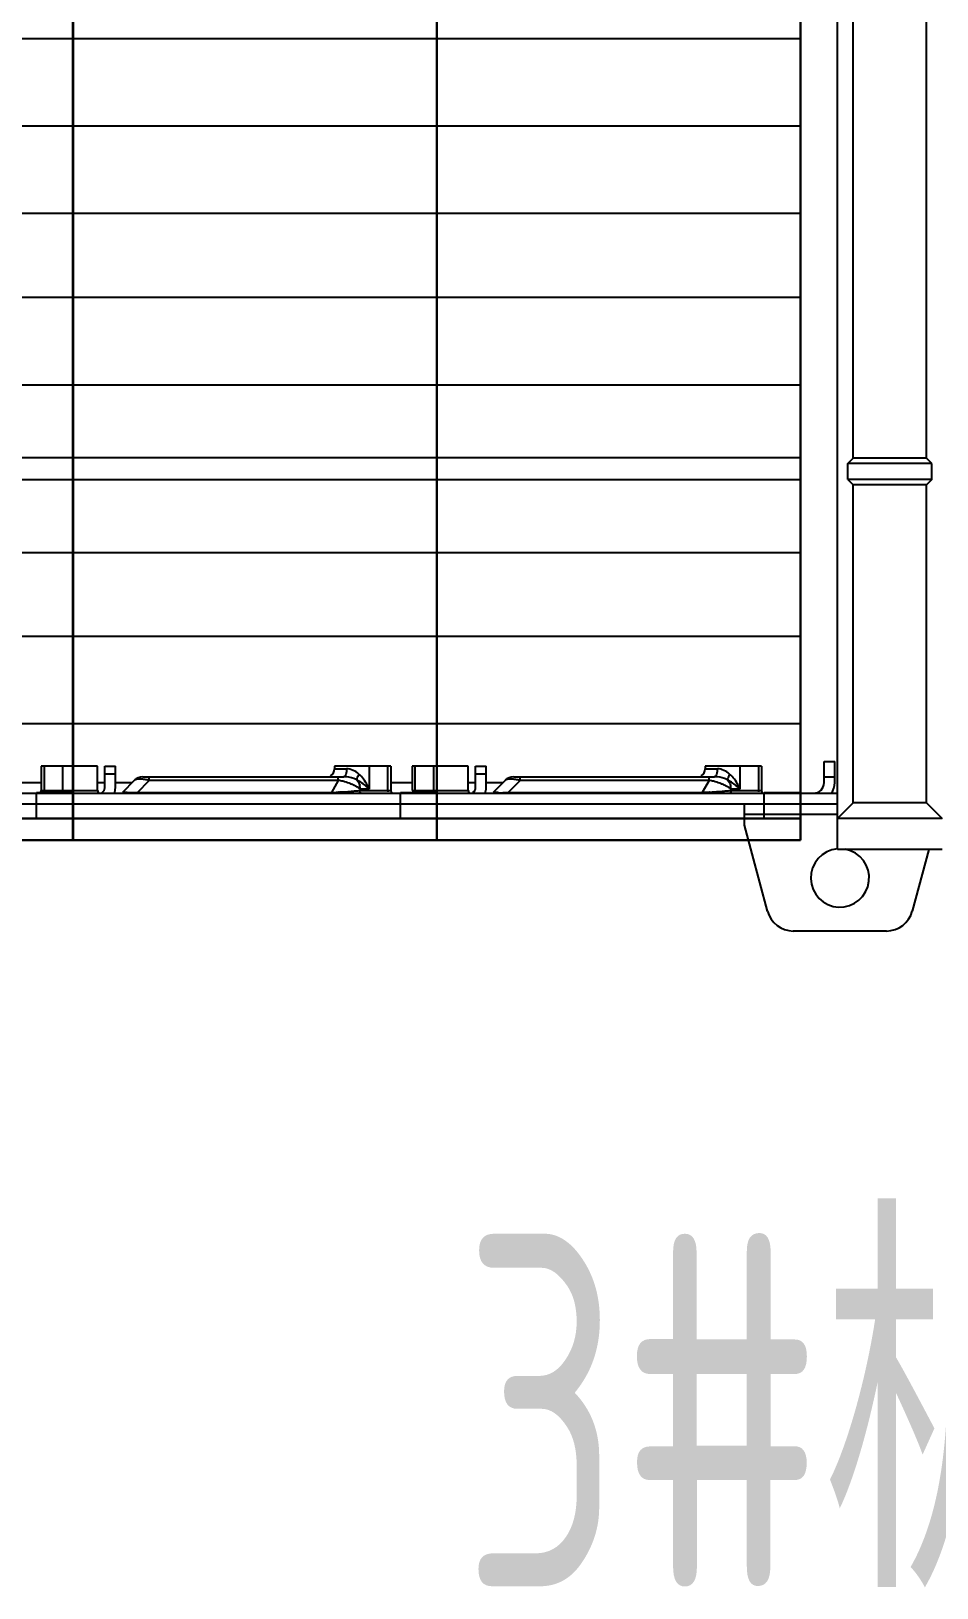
# Model space of a CAD drawing. Header units: millimetres. Extents: x 30557 to 235556, y -116603 to -73383.
# Drawn here: x 36350.2 to 36453, y -75536 to -75359.4 of the extents above; entities that cross this region are included whole.
import ezdxf

# ---------------------------------------------------------------- set-up
doc = ezdxf.new("R2010")
doc.units = ezdxf.units.MM
doc.layers.add('DRAW', color=7, linetype='Continuous')
doc.styles.add('supcon', font='sceie.shx', dxfattribs={"width": 0.75, "height": 40, "bigfont": 'sceic.shx'})

# ---------------------------------------------------------------- blocks, each defined once
blk = doc.blocks.new('1756-IO-Z')
for p, q in [((0, -142.68), (0, 0)), ((0, 0), (34.42, 0)), ((34.42, 0), (0, 0)), ((0, 0), (0, -142.68)), ((34.42, 0), (0, 0)), ((34.42, 0), (34.42, -142.68)), ((34.42, -142.68), (34.42, 0)), ((0, -7.24), (34.42, -7.24)), ((29.61, -14.47), (29.61, -11.38)), ((33.05, -11.38), (29.61, -11.38)), ((33.05, -14.47), (33.05, -11.38)), ((33.05, -14.47), (29.61, -14.47)), ((29.61, -14.47), (29.61, -17.58)), ((29.61, -14.47), (33.05, -14.47)), ((29.61, -14.47), (29.61, -17.58)), ((33.05, -17.58), (33.05, -14.47)), ((33.05, -17.58), (33.05, -14.47)), ((29.61, -17.58), (33.05, -17.58)), ((29.61, -17.58), (33.05, -17.58)), ((0, -34.47), (34.42, -34.47)), ((30.98, -36.54), (30.98, -34.47)), ((0, -36.54), (34.42, -36.54)), ((0, -44.81), (34.42, -44.81)), ((0, -52.73), (34.42, -52.73)), ((0, -61), (34.42, -61)), ((0, -68.93), (34.42, -68.93)), ((0, -77.2), (34.42, -77.2)), ((0, -85.47), (34.42, -85.47)), ((0, -93.4), (34.42, -93.4)), ((0, -101.68), (34.42, -101.68)), ((0, -108.56), (34.42, -108.56)), ((0, -110.63), (34.42, -110.63)), ((0, -117.53), (34.42, -117.53)), ((0, -125.45), (34.42, -125.45)), ((0, -133.72), (34.42, -133.72)), ((30.98, -142.68), (30.98, -140.27)), ((34.42, -140.27), (30.98, -140.27)), ((34.42, -142.68), (0, -142.68)), ((0, -142.68), (34.42, -142.68)), ((0, -144.74), (0, -142.68)), ((0, -142.68), (0, -144.74)), ((34.42, -144.74), (34.42, -142.68)), ((34.42, -142.68), (34.42, -144.74)), ((34.42, -144.74), (0, -144.74)), ((0, -144.74), (34.42, -144.74))]:
    blk.add_line(p, q)
blk = doc.blocks.new('1756-A10-Z')
at = {"color": 7, "linetype": 'Continuous'}
for p, q in [((201.72, -136.82), (201.72, 8.7)), ((203.22, -99.84), (203.22, -27.67)), ((210.14, -99.84), (210.14, -27.67)), ((202.72, -100.34), (203.22, -99.84)), ((210.14, -99.84), (203.22, -99.84)), ((210.64, -100.34), (210.14, -99.84)), ((210.64, -100.34), (202.72, -100.34)), ((202.72, -101.84), (202.72, -100.34)), ((210.64, -101.84), (210.64, -100.34)), ((210.64, -101.84), (202.72, -101.84)), ((202.72, -101.84), (203.22, -102.34)), ((210.14, -102.34), (203.22, -102.34)), ((203.22, -132.41), (203.22, -102.34)), ((210.64, -101.84), (210.14, -102.34)), ((210.14, -132.41), (210.14, -102.34)), ((126.39, -128.96), (126.39, -131.26)), ((131.71, -128.96), (126.39, -128.96)), ((131.71, -131.26), (131.71, -128.96)), ((132.4, -131.01), (132.4, -128.96)), ((132.4, -128.96), (133.4, -128.96)), ((133.4, -131.01), (133.4, -128.96)), ((159.46, -128.96), (154.13, -128.96)), ((154.13, -128.96), (154.13, -129.21)), ((159.46, -128.96), (159.46, -131.26)), ((166.79, -128.96), (161.47, -128.96)), ((161.47, -128.96), (161.47, -131.26)), ((166.79, -131.26), (166.79, -128.96)), ((167.48, -128.96), (168.48, -128.96)), ((167.48, -131.01), (167.48, -128.96)), ((168.48, -131.01), (168.48, -128.96)), ((194.54, -128.96), (189.21, -128.96)), ((189.21, -128.96), (189.21, -129.21)), ((194.54, -128.96), (194.54, -131.26)), ((200.46, -128.5), (201.47, -128.5)), ((200.46, -130.51), (200.46, -128.5)), ((201.47, -130.51), (201.47, -128.5)), ((135.19, -130.3), (134.06, -131.43)), ((136.01, -129.96), (155.01, -129.96)), ((170.27, -130.3), (169.14, -131.43)), ((171.09, -129.96), (190.09, -129.96)), ((26.36, -131.51), (201.72, -131.51)), ((203.22, -132.41), (201.72, -133.91)), ((210.14, -132.41), (203.22, -132.41)), ((210.14, -132.41), (211.64, -133.91)), ((26.36, -132.51), (201.72, -132.51)), ((192.94, -134.52), (192.94, -132.51)), ((211.64, -133.91), (201.72, -133.91)), ((195.12, -142.68), (192.94, -134.52)), ((211.64, -136.82), (201.72, -136.82)), ((210.36, -136.82), (208.79, -142.68)), ((206.37, -144.54), (197.54, -144.54))]:
    blk.add_line(p, q, dxfattribs=at)
at = {"color": 9, "linetype": 'Continuous'}
for p, q in [((126.65, -128.96), (126.65, -131.26)), ((128.44, -131.26), (128.44, -128.96)), ((154.13, -129.21), (155.28, -129.21)), ((157.41, -128.96), (157.41, -131.12)), ((159.19, -131.26), (159.19, -128.96)), ((161.73, -128.96), (161.73, -131.26)), ((163.52, -131.26), (163.52, -128.96)), ((189.21, -129.21), (190.36, -129.21)), ((192.49, -128.96), (192.49, -131.12)), ((194.27, -131.26), (194.27, -128.96)), ((124.38, -130.51), (126.39, -130.51)), ((131.71, -130.51), (132.4, -130.51)), ((133.4, -129.71), (132.4, -129.71)), ((133.4, -130.51), (134.99, -130.51)), ((135.48, -131.43), (136.61, -130.3)), ((136.61, -130.3), (136.61, -129.96)), ((154.49, -130.3), (136.61, -130.3)), ((154.49, -130.3), (153.84, -131.43)), ((154.49, -130.3), (154.49, -129.96)), ((159.46, -130.51), (161.47, -130.51)), ((166.79, -130.51), (167.48, -130.51)), ((168.48, -129.71), (167.48, -129.71)), ((168.48, -130.51), (170.07, -130.51)), ((170.56, -131.43), (171.69, -130.3)), ((171.69, -130.3), (171.69, -129.96)), ((189.57, -130.3), (171.69, -130.3)), ((189.57, -130.3), (188.92, -131.43)), ((189.57, -130.3), (189.57, -129.96)), ((201.47, -130), (200.46, -130)), ((126.39, -131.26), (131.71, -131.26)), ((135.48, -131.43), (153.84, -131.43)), ((154.54, -131.41), (154.5, -131.41)), ((156.5, -131.26), (156.58, -131.12)), ((156.5, -131.26), (159.46, -131.26)), ((157.41, -131.12), (156.58, -131.12)), ((161.47, -131.26), (166.79, -131.26)), ((170.56, -131.43), (188.92, -131.43)), ((189.62, -131.41), (189.58, -131.41)), ((191.58, -131.26), (191.66, -131.12)), ((191.58, -131.26), (194.54, -131.26)), ((192.49, -131.12), (191.66, -131.12)), ((201.72, -133.51), (192.94, -133.51))]:
    blk.add_line(p, q, dxfattribs=at)
at = {"color": 7, "linetype": 'Continuous'}
for centre, radius, start, end in [((153.38, -129.21), 0.752, 300, 0), ((188.46, -129.21), 0.752, 300, 0), ((136.01, -131.12), 1.15, 90, 134.9999), ((171.09, -131.12), 1.15, 90, 134.9999), ((199.46, -130.51), 1, 270, 0), ((199.46, -130.51), 2, 329.3914, 0), ((126.14, -131.26), 0.251, 330, 0), ((131.96, -131.26), 0.251, 180, 270), ((131.9, -131.01), 0.501, 300.1074, 0), ((131.9, -131.01), 1.5, 340.2953, 0), ((159.71, -131.26), 0.251, 180, 240), ((167.04, -131.26), 0.251, 180, 270), ((166.98, -131.01), 0.501, 300.1074, 0), ((166.98, -131.01), 1.5, 340.2953, 0), ((194.79, -131.26), 0.251, 180, 240), ((201.96, -139.53), 2.76, 95.0622, 79.7789), ((197.54, -142.03), 2.51, 195, 270), ((206.37, -142.03), 2.51, 270, 345)]:
    blk.add_arc(centre, radius, start, end, dxfattribs=at)
at = {"color": 9, "linetype": 'Continuous'}
for centre, radius, start, end in [((135.12, -136.65), 6.52, 76.8135, 77.3414), ((153.62, -135.92), 5.69, 76.7094, 81.1495), ((153.58, -136.11), 5.88, 75.1607, 76.753), ((153.66, -135.83), 5.58, 69.0677, 75.2237), ((155.25, -131.12), 1.32, 359.9957, 14.909), ((170.2, -136.65), 6.52, 76.8135, 77.3414), ((188.7, -135.92), 5.69, 76.7094, 81.1495), ((188.66, -136.11), 5.88, 75.1607, 76.753), ((188.74, -135.83), 5.58, 69.0677, 75.2237), ((190.33, -131.12), 1.32, 359.9957, 14.909), ((134.25, -106.97), 24.49, 270.7442, 271.7661), ((133.62, -85.41), 46.06, 271.7179, 272.3151), ((152.7, -94.2), 37.26, 271.7595, 272.7718), ((152.5, -89.96), 41.49, 272.813, 273.3439), ((152.59, -91.37), 40.09, 273.34, 273.9075), ((152.91, -96.07), 35.38, 273.9014, 274.5525), ((153.53, -103.74), 27.67, 274.5404, 275.3653), ((154.43, -113.21), 18.16, 275.3337, 276.5334), ((169.31, -106.41), 25.06, 270.7825, 271.7823), ((168.69, -85.07), 46.4, 271.7357, 272.3137), ((187.78, -94.2), 37.25, 271.7594, 272.7719), ((187.58, -89.97), 41.49, 272.8131, 273.344), ((187.67, -91.36), 40.09, 273.3401, 273.9075), ((187.99, -96.07), 35.37, 273.9015, 274.5526), ((188.61, -103.74), 27.67, 274.5405, 275.3653), ((189.51, -113.21), 18.16, 275.3337, 276.5334)]:
    blk.add_arc(centre, radius, start, end, dxfattribs=at)
for points, knots in [([(155.28, -129.21), (155.27, -129.39), (155.26, -129.63), (155.11, -129.96), (155.01, -129.96)], [0, 0, 0, 0, 0.650715, 1, 1, 1, 1]), ([(190.36, -129.21), (190.35, -129.39), (190.34, -129.63), (190.19, -129.96), (190.09, -129.96)], [0, 0, 0, 0, 0.650715, 1, 1, 1, 1]), ([(135.96, -130.19), (135.8, -130.17), (135.54, -130.16), (135.26, -130.23), (135.19, -130.3)], [0, 0, 0, 0, 0.62276, 1, 1, 1, 1]), ([(136.55, -130.29), (136.5, -130.28), (136.3, -130.24), (136.11, -130.2), (135.96, -130.19)], [0, 0, 0, 0, 0.263343, 1, 1, 1, 1]), ([(156.25, -130.26), (156.16, -130.21), (155.77, -130.04), (155.34, -129.96), (155.01, -129.96)], [0, 0, 0, 0, 0.239647, 1, 1, 1, 1]), ([(155.66, -130.61), (155.7, -130.63), (155.88, -130.7), (156.05, -130.78), (156.17, -130.85)], [0, 0, 0, 0, 0.264371, 1, 1, 1, 1]), ([(156.17, -130.85), (156.21, -130.87), (156.35, -130.95), (156.49, -131.04), (156.58, -131.12)], [0, 0, 0, 0, 0.274295, 1, 1, 1, 1]), ([(156.44, -129.7), (156.39, -129.81), (156.3, -129.98), (156.24, -130.18), (156.25, -130.26)], [0, 0, 0, 0, 0.596409, 1, 1, 1, 1]), ([(157.41, -131.12), (157.33, -131.04), (156.99, -130.71), (156.58, -130.43), (156.25, -130.26)], [0, 0, 0, 0, 0.222525, 1, 1, 1, 1]), ([(157.41, -131.12), (157.36, -130.99), (157.12, -130.47), (156.77, -130), (156.44, -129.7)], [0, 0, 0, 0, 0.237328, 1, 1, 1, 1]), ([(171.04, -130.19), (170.88, -130.17), (170.62, -130.16), (170.34, -130.23), (170.27, -130.3)], [0, 0, 0, 0, 0.62276, 1, 1, 1, 1]), ([(171.63, -130.29), (171.58, -130.28), (171.38, -130.24), (171.18, -130.2), (171.04, -130.19)], [0, 0, 0, 0, 0.263343, 1, 1, 1, 1]), ([(191.33, -130.26), (191.24, -130.21), (190.85, -130.04), (190.42, -129.96), (190.09, -129.96)], [0, 0, 0, 0, 0.239647, 1, 1, 1, 1]), ([(190.73, -130.61), (190.78, -130.63), (190.96, -130.7), (191.13, -130.78), (191.25, -130.85)], [0, 0, 0, 0, 0.264371, 1, 1, 1, 1]), ([(191.25, -130.85), (191.29, -130.87), (191.43, -130.95), (191.57, -131.04), (191.66, -131.12)], [0, 0, 0, 0, 0.274295, 1, 1, 1, 1]), ([(191.52, -129.7), (191.47, -129.81), (191.38, -129.98), (191.32, -130.18), (191.33, -130.26)], [0, 0, 0, 0, 0.596409, 1, 1, 1, 1]), ([(192.49, -131.12), (192.41, -131.04), (192.07, -130.71), (191.66, -130.43), (191.33, -130.26)], [0, 0, 0, 0, 0.222525, 1, 1, 1, 1]), ([(192.49, -131.12), (192.44, -130.99), (192.2, -130.47), (191.85, -130), (191.52, -129.7)], [0, 0, 0, 0, 0.237328, 1, 1, 1, 1]), ([(126.65, -131.26), (126.65, -131.32), (126.62, -131.45), (126.49, -131.51), (126.44, -131.51)], [0, 0, 0, 0, 0.525326, 1, 1, 1, 1]), ([(134.56, -131.46), (134.43, -131.46), (134.37, -131.45), (134.04, -131.46), (134.06, -131.43)], [0, 0, 0, 0, 0.805261, 1, 1, 1, 1]), ([(156.5, -131.26), (156.5, -131.32), (156.53, -131.45), (156.66, -131.51), (156.71, -131.51)], [0, 0, 0, 0, 0.525084, 1, 1, 1, 1]), ([(161.73, -131.26), (161.73, -131.32), (161.69, -131.45), (161.57, -131.51), (161.52, -131.51)], [0, 0, 0, 0, 0.525326, 1, 1, 1, 1]), ([(169.65, -131.46), (169.52, -131.46), (169.46, -131.45), (169.12, -131.46), (169.14, -131.43)], [0, 0, 0, 0, 0.804769, 1, 1, 1, 1]), ([(191.58, -131.26), (191.58, -131.32), (191.61, -131.45), (191.74, -131.51), (191.79, -131.51)], [0, 0, 0, 0, 0.525084, 1, 1, 1, 1])]:
    blk.add_open_spline(points, degree=3, knots=knots, dxfattribs=at)
for points in [[(156.44, -129.7), (156.13, -129.42), (155.7, -129.21), (155.28, -129.21)], [(191.52, -129.7), (191.21, -129.42), (190.78, -129.21), (190.36, -129.21)], [(156.25, -130.26), (156.38, -130.4), (156.48, -130.59), (156.53, -130.78)], [(191.33, -130.26), (191.46, -130.4), (191.56, -130.59), (191.61, -130.78)], [(159.22, -131.38), (159.2, -131.34), (159.19, -131.3), (159.19, -131.26)], [(194.3, -131.38), (194.28, -131.34), (194.27, -131.3), (194.27, -131.26)]]:
    blk.add_open_spline(points, degree=3, dxfattribs=at)

msp = doc.modelspace()

# ---------------------------------------------------------------- block references
at = {"xscale": 1.2, "yscale": 1.2, "zscale": 1.2}
for name, p in [('1756-A10-Z', (36199.65, -75288.05)), ('1756-IO-Z', (36313.61, -75277.5)), ('1756-IO-Z', (36354.92, -75277.5)), ('1756-IO-Z', (36396.23, -75277.5))]:
    msp.add_blockref(name, p, dxfattribs=at)

# ---------------------------------------------------------------- texts
at = {"layer": 'DRAW', "color": 3, "linetype": 'Continuous', "style": 'supcon', "width": 0.75}
msp.add_text('3#机架', height=40, dxfattribs=at).set_placement((36399.13, -75535.98))

doc.saveas('drawing.dxf')
